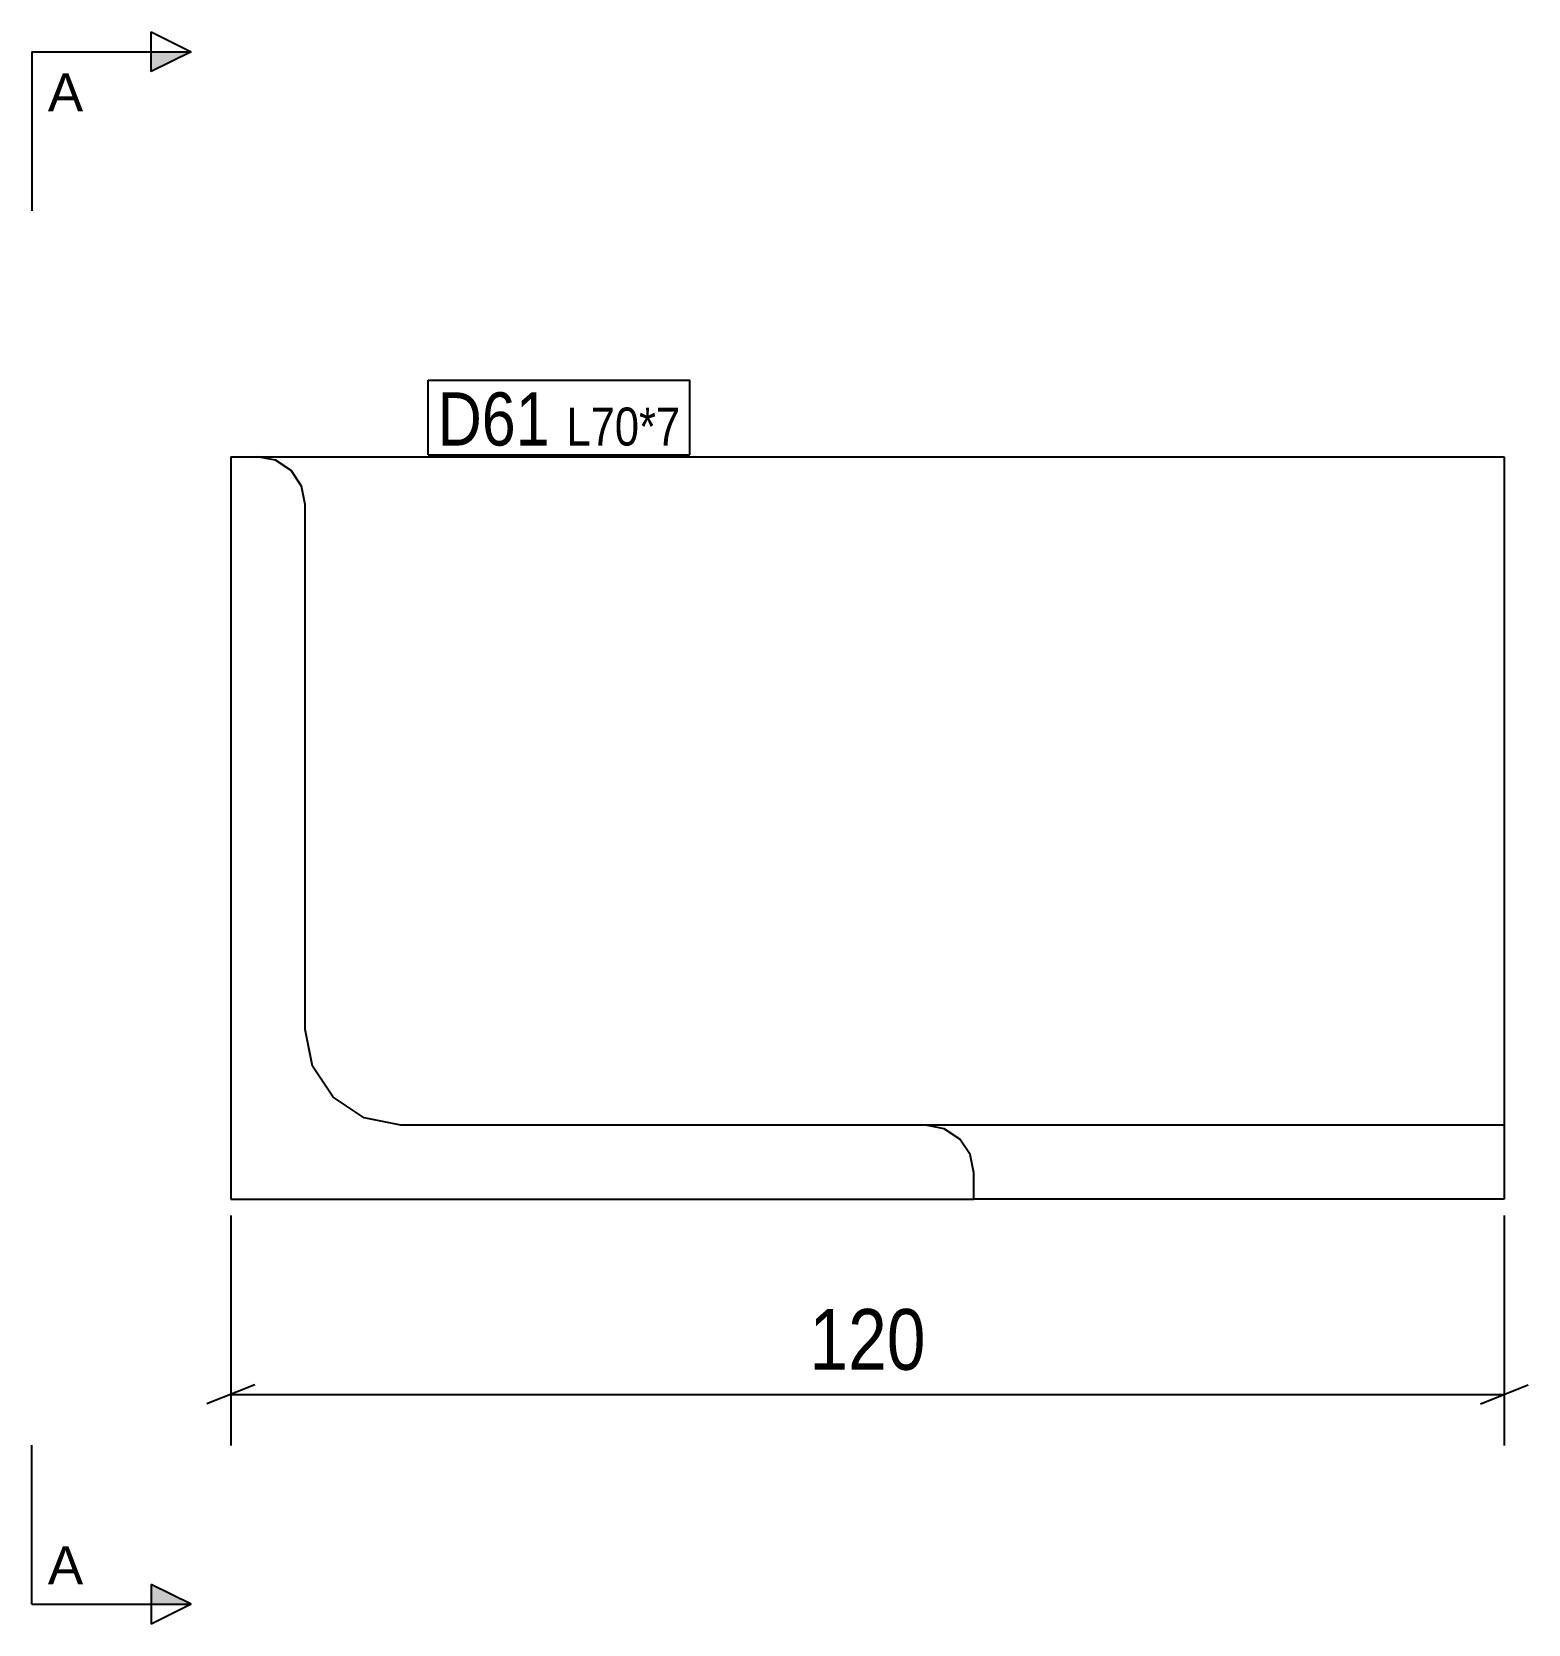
# Model space of a CAD drawing. Header units: millimetres. Extents: x 9 to 10692, y 3 to 155.
# Drawn here: x 10550.6 to 10691.6, y 4.5 to 154.6 of the extents above; entities that cross this region are included whole.
import ezdxf

# ---------------------------------------------------------------- set-up
doc = ezdxf.new("R2010")
doc.units = ezdxf.units.MM
doc.linetypes.add('DXK_LINE_DOT2', pattern=[3.9198, 1.9599, -1.9599])
for name, color, linetype in [('MÅLSÆTNING', 7, 'Continuous'), ('STÅL', 7, 'Continuous'), ('TEKST', 7, 'Continuous')]:
    doc.layers.add(name, color=color, linetype=linetype)
doc.styles.add('Arial', font='ARIAL.TTF', dxfattribs={"height": 0.2})
doc.styles.add('Arial Narrow', font='ARIALN.TTF', dxfattribs={"height": 0.2})

msp = doc.modelspace()

# ---------------------------------------------------------------- hatches: boundary and pattern name
at = {"layer": 'TEKST', "linetype": 'Continuous'}
for points in [[(10561.86, 150.82), (10561.86, 152.69), (10565.61, 152.69)], [(10561.86, 6.38), (10561.86, 8.25), (10565.61, 6.38)]]:
    msp.add_hatch(color=30, dxfattribs=at).paths.add_polyline_path(points)

# ---------------------------------------------------------------- linework, layer by layer
at = {"layer": 'MÅLSÆTNING', "color": 7, "linetype": 'Continuous'}
for p, q in [((10569.36, 43.03), (10569.36, 21.35)), ((10689.35, 43.03), (10689.35, 21.35)), ((10571.61, 27.05), (10567.11, 25.25)), ((10687.1, 25.25), (10691.6, 27.05)), ((10569.36, 26.15), (10689.35, 26.15))]:
    msp.add_line(p, q, dxfattribs=at)
at = {"layer": 'STÅL', "color": 2, "linetype": 'Continuous'}
for p, q in [((10569.36, 114.53), (10569.36, 44.54)), ((10569.36, 114.53), (10689.35, 114.53)), ((10573.58, 114.19), (10571.86, 114.53)), ((10575.04, 113.22), (10573.58, 114.19)), ((10689.35, 114.53), (10689.35, 44.54)), ((10576.01, 111.76), (10575.04, 113.22)), ((10576.36, 110.03), (10576.01, 111.76)), ((10576.36, 60.54), (10576.36, 110.03)), ((10577.04, 57.09), (10576.36, 60.54)), ((10578.99, 54.17), (10577.04, 57.09)), ((10581.91, 52.22), (10578.99, 54.17)), ((10585.36, 51.54), (10581.91, 52.22)), ((10689.35, 51.54), (10585.36, 51.54)), ((10636.58, 51.19), (10634.86, 51.54)), ((10638.04, 50.22), (10636.58, 51.19)), ((10639.01, 48.76), (10638.04, 50.22)), ((10639.36, 47.04), (10639.01, 48.76)), ((10639.36, 44.54), (10639.36, 47.04)), ((10569.36, 44.54), (10639.36, 44.54)), ((10689.35, 44.54), (10639.36, 44.54))]:
    msp.add_line(p, q, dxfattribs=at)
at = {"layer": 'STÅL', "color": 7, "linetype": 'DXK_LINE_DOT2'}
msp.add_line((10689.35, 114.19), (10689.35, 111.76), dxfattribs=at)
at = {"layer": 'TEKST', "color": 30, "linetype": 'Continuous'}
for p, q in [((10561.86, 150.82), (10561.86, 154.57)), ((10561.86, 154.57), (10565.61, 152.69)), ((10550.61, 152.69), (10550.61, 137.69)), ((10550.61, 152.69), (10565.61, 152.69)), ((10565.61, 152.69), (10561.86, 150.82)), ((10550.61, 6.38), (10550.61, 21.38)), ((10565.61, 6.38), (10561.86, 8.25)), ((10561.86, 8.25), (10561.86, 4.5)), ((10550.61, 6.38), (10565.61, 6.38)), ((10565.61, 6.38), (10561.86, 4.5))]:
    msp.add_line(p, q, dxfattribs=at)
at = {"layer": 'TEKST', "color": 7, "linetype": 'Continuous'}
for p, q in [((10587.96, 121.73), (10612.62, 121.73)), ((10587.96, 114.69), (10587.96, 121.73)), ((10612.62, 114.69), (10612.62, 121.73)), ((10587.96, 114.69), (10612.62, 114.69))]:
    msp.add_line(p, q, dxfattribs=at)

# ---------------------------------------------------------------- wipeouts: each hides what was drawn before it
at = {"color": 0}
for points, layer in [([(10636.04, 27.27), (10636.04, 35.67), (10622.67, 35.67), (10622.67, 27.27)], 'MÅLSÆTNING'), ([(10599.41, 115.58), (10599.41, 120.83), (10588.86, 120.83), (10588.86, 115.58)], 'TEKST'), ([(10611.72, 115.58), (10611.72, 119.33), (10600.98, 119.33), (10600.98, 115.58)], 'TEKST')]:
    msp.add_wipeout(points, dxfattribs=at).dxf.layer = layer
at = {"color": 0, "linetype": 'Continuous'}
for points in [[(10555.44, 147.07), (10555.44, 150.82), (10552.11, 150.82), (10552.11, 147.07)], [(10555.44, 8.25), (10555.44, 12), (10552.11, 12), (10552.11, 8.25)]]:
    msp.add_wipeout(points, dxfattribs=at).dxf.layer = 'TEKST'

# ---------------------------------------------------------------- next in the draw order: texts
at = {"layer": 'MÅLSÆTNING', "color": 3, "style": 'Arial Narrow'}
msp.add_text('120', height=5.727, dxfattribs=at).set_placement((10623.87, 28.47))
at = {"layer": 'TEKST', "color": 96, "linetype": 'Continuous', "style": 'Arial'}
for p in [(10552.11, 147.07), (10552.11, 8.25)]:
    msp.add_text('A', height=3.58, dxfattribs=at).set_placement(p)

# ---------------------------------------------------------------- next in the draw order: wipeouts: each hides what was drawn before it
at = {"color": 0}
for points in [[(10599.41, 115.58), (10599.41, 120.83), (10588.86, 120.83), (10588.86, 115.58)], [(10611.72, 115.58), (10611.72, 119.33), (10600.98, 119.33), (10600.98, 115.58)]]:
    msp.add_wipeout(points, dxfattribs=at).dxf.layer = 'TEKST'

# ---------------------------------------------------------------- next in the draw order: texts
at = {"layer": 'TEKST', "color": 3, "style": 'Arial Narrow'}
for s, height, p in [('D61', 5.011, (10588.86, 115.58)), ('L70*7', 3.579, (10600.98, 115.58))]:
    msp.add_text(s, height=height, dxfattribs=at).set_placement(p)

doc.saveas('drawing.dxf')
